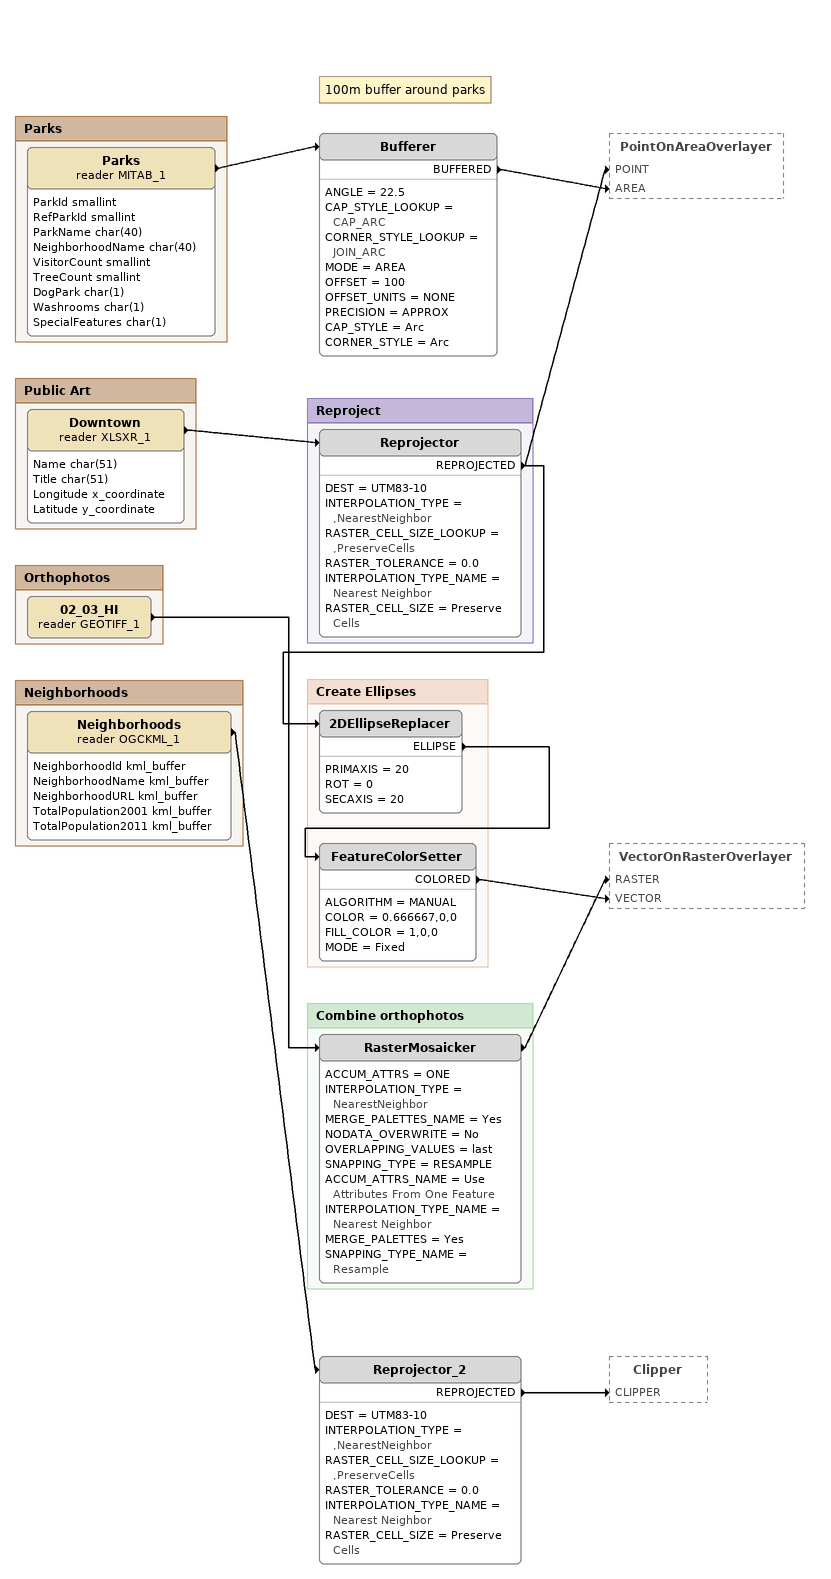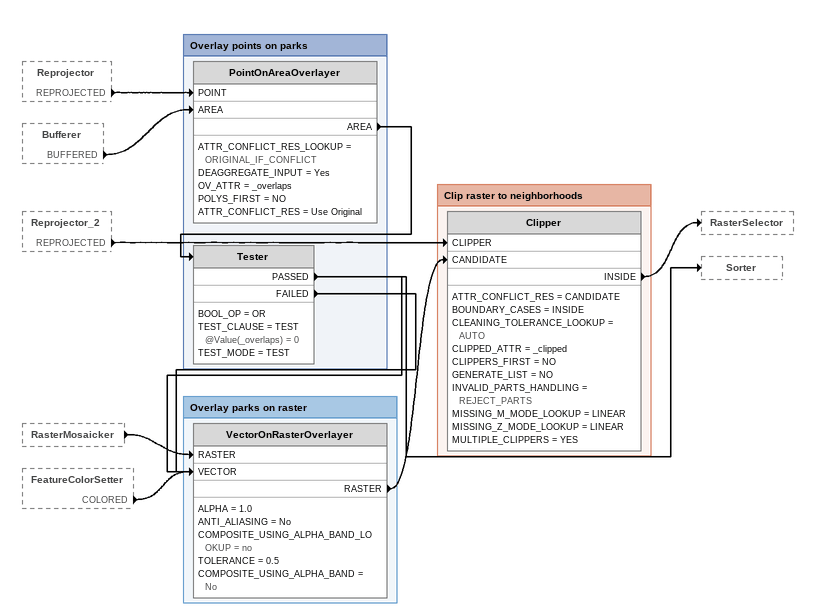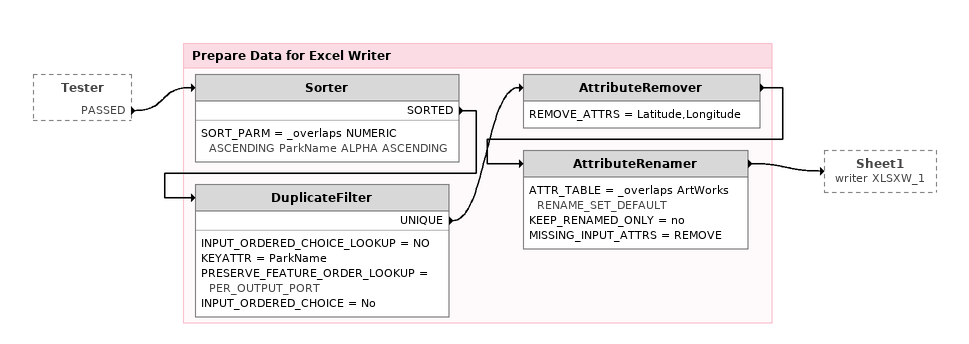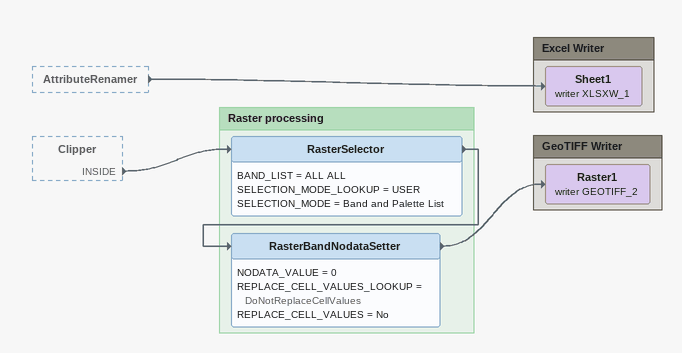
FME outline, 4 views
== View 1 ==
Note: 100m buffer around parks
Bufferer
    ANGLE = 22.5
    CAP_STYLE_LOOKUP = CAP_ARC
    CORNER_STYLE_LOOKUP = JOIN_ARC
    MODE = AREA
    OFFSET = 100
    OFFSET_UNITS = NONE
    PRECISION = APPROX
    CAP_STYLE = Arc
    CORNER_STYLE = Arc
    BUFFERED -> PointOnAreaOverlayer [AREA]
Reprojector_2
    DEST = UTM83-10
    INTERPOLATION_TYPE = ,NearestNeighbor
    RASTER_CELL_SIZE_LOOKUP = ,PreserveCells
    RASTER_TOLERANCE = 0.0
    INTERPOLATION_TYPE_NAME = Nearest Neighbor
    RASTER_CELL_SIZE = Preserve Cells
    REPROJECTED -> Clipper [CLIPPER]

Bookmark: Parks
Parks (reader MITAB_1)
    attributes: ParkId smallint, RefParkId smallint, ParkName char(40), NeighborhoodName char(40), VisitorCount smallint, TreeCount smallint, DogPark char(1), Washrooms char(1), SpecialFeatures char(1)
    -> Bufferer

Bookmark: Public Art
Downtown (reader XLSXR_1)
    attributes: Name char(51), Title char(51), Longitude x_coordinate, Latitude y_coordinate
    -> Reprojector

Bookmark: Reproject
Reprojector
    DEST = UTM83-10
    INTERPOLATION_TYPE = ,NearestNeighbor
    RASTER_CELL_SIZE_LOOKUP = ,PreserveCells
    RASTER_TOLERANCE = 0.0
    INTERPOLATION_TYPE_NAME = Nearest Neighbor
    RASTER_CELL_SIZE = Preserve Cells
    REPROJECTED -> 2DEllipseReplacer
    REPROJECTED -> PointOnAreaOverlayer [POINT]

Bookmark: Create Ellipses
2DEllipseReplacer
    PRIMAXIS = 20
    ROT = 0
    SECAXIS = 20
    ELLIPSE -> FeatureColorSetter
FeatureColorSetter
    ALGORITHM = MANUAL
    COLOR = 0.666667,0,0
    FILL_COLOR = 1,0,0
    MODE = Fixed
    COLORED -> VectorOnRasterOverlayer [VECTOR]

Bookmark: Orthophotos
02_03_HI (reader GEOTIFF_1)
    -> RasterMosaicker

Bookmark: Combine orthophotos
RasterMosaicker
    ACCUM_ATTRS = ONE
    INTERPOLATION_TYPE = NearestNeighbor
    MERGE_PALETTES_NAME = Yes
    NODATA_OVERWRITE = No
    OVERLAPPING_VALUES = last
    SNAPPING_TYPE = RESAMPLE
    ACCUM_ATTRS_NAME = Use Attributes From One Feature
    INTERPOLATION_TYPE_NAME = Nearest Neighbor
    MERGE_PALETTES = Yes
    SNAPPING_TYPE_NAME = Resample
    -> VectorOnRasterOverlayer [RASTER]

Bookmark: Neighborhoods
Neighborhoods (reader OGCKML_1)
    attributes: NeighborhoodId kml_buffer, NeighborhoodName kml_buffer, NeighborhoodURL kml_buffer, TotalPopulation2001 kml_buffer, TotalPopulation2011 kml_buffer
    -> Reprojector_2

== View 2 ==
Reprojector [outside]
    REPROJECTED -> PointOnAreaOverlayer [POINT]
Bufferer [outside]
    BUFFERED -> PointOnAreaOverlayer [AREA]
Reprojector_2 [outside]
    REPROJECTED -> Clipper [CLIPPER]
RasterMosaicker [outside]
    -> VectorOnRasterOverlayer [RASTER]
FeatureColorSetter [outside]
    COLORED -> VectorOnRasterOverlayer [VECTOR]

Bookmark: Overlay points on parks
PointOnAreaOverlayer
    ATTR_CONFLICT_RES_LOOKUP = ORIGINAL_IF_CONFLICT
    DEAGGREGATE_INPUT = Yes
    OV_ATTR = _overlaps
    POLYS_FIRST = NO
    ATTR_CONFLICT_RES = Use Original
    AREA -> Tester
Tester
    BOOL_OP = OR
    TEST_CLAUSE = TEST @Value(_overlaps) = 0
    TEST_MODE = TEST
    PASSED -> VectorOnRasterOverlayer [VECTOR]
    PASSED -> Sorter
    FAILED -> VectorOnRasterOverlayer [VECTOR]

Bookmark: Overlay parks on raster
VectorOnRasterOverlayer
    ALPHA = 1.0
    ANTI_ALIASING = No
    COMPOSITE_USING_ALPHA_BAND_LOOKUP = no
    TOLERANCE = 0.5
    COMPOSITE_USING_ALPHA_BAND = No
    RASTER -> Clipper [CANDIDATE]

Bookmark: Clip raster to neighborhoods
Clipper
    ATTR_CONFLICT_RES = CANDIDATE
    BOUNDARY_CASES = INSIDE
    CLEANING_TOLERANCE_LOOKUP = AUTO
    CLIPPED_ATTR = _clipped
    CLIPPERS_FIRST = NO
    GENERATE_LIST = NO
    INVALID_PARTS_HANDLING = REJECT_PARTS
    MISSING_M_MODE_LOOKUP = LINEAR
    MISSING_Z_MODE_LOOKUP = LINEAR
    MULTIPLE_CLIPPERS = YES
    INSIDE -> RasterSelector

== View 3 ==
Tester [outside]
    PASSED -> Sorter

Bookmark: Prepare Data for Excel Writer
Sorter
    SORT_PARM = _overlaps NUMERIC ASCENDING ParkName ALPHA ASCENDING
    SORTED -> DuplicateFilter
DuplicateFilter
    INPUT_ORDERED_CHOICE_LOOKUP = NO
    KEYATTR = ParkName
    PRESERVE_FEATURE_ORDER_LOOKUP = PER_OUTPUT_PORT
    INPUT_ORDERED_CHOICE = No
    UNIQUE -> AttributeRemover
AttributeRemover
    REMOVE_ATTRS = Latitude,Longitude
    -> AttributeRenamer
AttributeRenamer
    ATTR_TABLE = _overlaps ArtWorks RENAME_SET_DEFAULT
    KEEP_RENAMED_ONLY = no
    MISSING_INPUT_ATTRS = REMOVE
    -> Sheet1 (writer XLSXW_1)

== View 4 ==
AttributeRenamer [outside]
    -> Sheet1 (writer XLSXW_1)
Clipper [outside]
    INSIDE -> RasterSelector

Bookmark: Excel Writer
Sheet1 (writer XLSXW_1)

Bookmark: Raster processing
RasterSelector
    BAND_LIST = ALL ALL
    SELECTION_MODE_LOOKUP = USER
    SELECTION_MODE = Band and Palette List
    -> RasterBandNodataSetter
RasterBandNodataSetter
    NODATA_VALUE = 0
    REPLACE_CELL_VALUES_LOOKUP = DoNotReplaceCellValues
    REPLACE_CELL_VALUES = No
    -> Raster1 (writer GEOTIFF_2)

Bookmark: GeoTIFF Writer
Raster1 (writer GEOTIFF_2)
